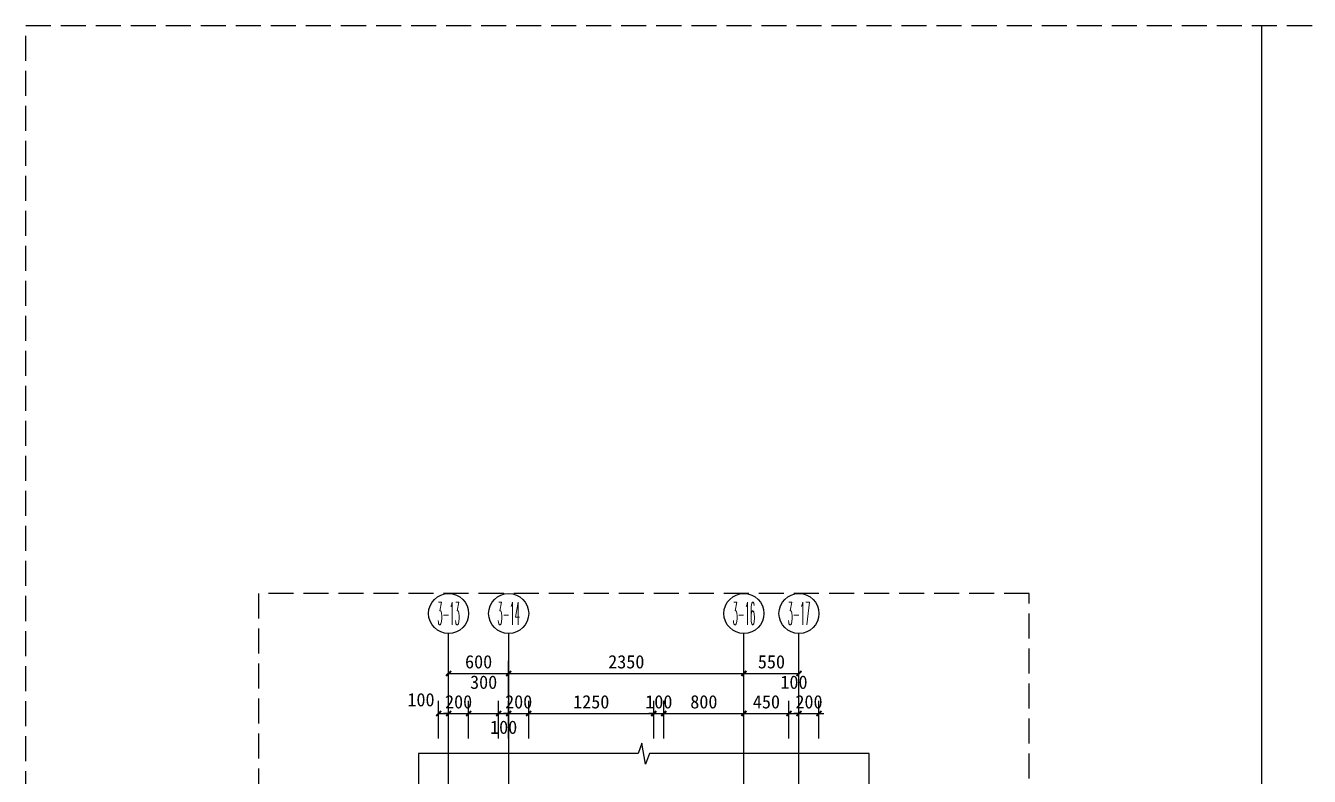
# Model space of a CAD drawing. Extents: x -10817 to 167545, y 26551 to 157048.
# Drawn here: x 433 to 13256, y 126696 to 134198 of the extents above; entities that cross this region are included whole.
import ezdxf
from ezdxf.enums import TextEntityAlignment as Align

# ---------------------------------------------------------------- set-up
doc = ezdxf.new("R2010")
doc.units = 0
doc.header["$LTSCALE"] = 1000
doc.header["$MEASUREMENT"] = 0
doc.linetypes.add('DASH', pattern=[0.35, 0.25, -0.1])
doc.linetypes.add('DOTE', pattern=[2.42, 2, -0.2, 0.02, -0.2])
doc.layers.get('Defpoints').update_dxf_attribs({"color": 30, "linetype": 'DASH'})
for name, color, linetype in [('A-ANNO-AXIS-CIRC', 3, 'Continuous'), ('A-ANNO-AXIS-TEXT', 7, 'Continuous'), ('A-ANNO-DIMS', 3, 'Continuous'), ('A-ANNO-DOTE', 10, 'DOTE'), ('A-ANNO-SYMB', 3, 'Continuous'), ('AXIS_TEXT', 7, 'Continuous')]:
    doc.layers.add(name, color=color, linetype=linetype)
doc.styles.add('_TCH_AXIS', font='COMPLEX', dxfattribs={"bigfont": 'GBCBIG'})
doc.styles.add('_TCH_DIM_T3', font='')
doc.styles.add('COMPLEX', font='COMPLEX')
doc.styles.get('_TCH_DIM_T3').set_extended_font_data('SimSun')
doc.dimstyles.new('_TCH_ARCH&&50', dxfattribs={"dimtxt": 132.911392, "dimasz": 50, "dimexe": 125, "dimexo": 150, "dimgap": 50, "dimtad": 1, "dimdec": 0, "dimzin": 0, "dimdsep": 46, "dimtxsty": '_TCH_DIM_T3', "dimblk": 'ARCHTICK', "dimcen": 0.09, "dimclrt": 7, "dimazin": 2, "dimtfac": 1, "dimtdec": 0, "dimtix": 1, "dimtmove": 2, "dimatfit": 3, "dimfxl": 50, "dimtolj": 1, "dimtzin": 0, "dimarcsym": 0})

# ---------------------------------------------------------------- blocks, each defined once
blk = doc.blocks.new('_ArchTick')
at = {"color": 0, "linetype": 'ByBlock', "const_width": 0.4}
blk.add_lwpolyline([(-0.5, -0.5), (0.5, 0.5)], dxfattribs=at)
blk = doc.blocks.new('*D3384')
at = {"layer": 'A-ANNO-DIMS', "color": 0, "lineweight": -2, "transparency": 16777216}
for p, q in [((4658, 127474), (4658, 127849)), ((5258, 127474), (5258, 127849)), ((4658, 127724), (5258, 127724))]:
    blk.add_line(p, q, dxfattribs=at)
at = {"layer": 'Defpoints', "color": 0, "transparency": 16777216}
for p in [(5258, 127724), (4658, 127324), (5258, 127324)]:
    blk.add_point(p, dxfattribs=at)
at = {"layer": 'A-ANNO-DIMS', "color": 0, "lineweight": -2, "transparency": 16777216, "xscale": 50, "yscale": 50, "zscale": 50, "rotation": 180}
blk.add_blockref('_ArchTick', (4658, 127724), dxfattribs=at)
at = {"layer": 'A-ANNO-DIMS', "color": 0, "lineweight": -2, "transparency": 16777216, "xscale": 50, "yscale": 50, "zscale": 50}
blk.add_blockref('_ArchTick', (5258, 127724), dxfattribs=at)
at = {"layer": 'A-ANNO-DIMS', "color": 7, "transparency": 16777216, "insert": (4958, 127840), "char_height": 132.9, "attachment_point": 5, "style": '_TCH_DIM_T3'}
blk.add_mtext('\\A1;600', dxfattribs=at)
blk = doc.blocks.new('*D3385')
at = {"layer": 'A-ANNO-DIMS', "color": 0, "lineweight": -2, "transparency": 16777216}
for p, q in [((5258, 127474), (5258, 127849)), ((7608, 127474), (7608, 127849)), ((5258, 127724), (7608, 127724))]:
    blk.add_line(p, q, dxfattribs=at)
at = {"layer": 'Defpoints', "color": 0, "transparency": 16777216}
for p in [(7608, 127724), (5258, 127324), (7608, 127324)]:
    blk.add_point(p, dxfattribs=at)
at = {"layer": 'A-ANNO-DIMS', "color": 0, "lineweight": -2, "transparency": 16777216, "xscale": 50, "yscale": 50, "zscale": 50, "rotation": 180}
blk.add_blockref('_ArchTick', (5258, 127724), dxfattribs=at)
at = {"layer": 'A-ANNO-DIMS', "color": 0, "lineweight": -2, "transparency": 16777216, "xscale": 50, "yscale": 50, "zscale": 50}
blk.add_blockref('_ArchTick', (7608, 127724), dxfattribs=at)
at = {"layer": 'A-ANNO-DIMS', "color": 7, "transparency": 16777216, "insert": (6433, 127840), "char_height": 132.9, "attachment_point": 5, "style": '_TCH_DIM_T3'}
blk.add_mtext('\\A1;2350', dxfattribs=at)
blk = doc.blocks.new('*D3386')
at = {"layer": 'A-ANNO-DIMS', "color": 0, "lineweight": -2, "transparency": 16777216}
for p, q in [((7608, 127474), (7608, 127849)), ((8158, 127474), (8158, 127849)), ((7608, 127724), (8158, 127724))]:
    blk.add_line(p, q, dxfattribs=at)
at = {"layer": 'Defpoints', "color": 0, "transparency": 16777216}
for p in [(8158, 127724), (7608, 127324), (8158, 127324)]:
    blk.add_point(p, dxfattribs=at)
at = {"layer": 'A-ANNO-DIMS', "color": 0, "lineweight": -2, "transparency": 16777216, "xscale": 50, "yscale": 50, "zscale": 50, "rotation": 180}
blk.add_blockref('_ArchTick', (7608, 127724), dxfattribs=at)
at = {"layer": 'A-ANNO-DIMS', "color": 0, "lineweight": -2, "transparency": 16777216, "xscale": 50, "yscale": 50, "zscale": 50}
blk.add_blockref('_ArchTick', (8158, 127724), dxfattribs=at)
at = {"layer": 'A-ANNO-DIMS', "color": 7, "transparency": 16777216, "insert": (7883, 127840), "char_height": 132.9, "attachment_point": 5, "style": '_TCH_DIM_T3'}
blk.add_mtext('\\A1;550', dxfattribs=at)
blk = doc.blocks.new('*D3403')
at = {"layer": 'A-ANNO-DIMS', "color": 0, "lineweight": -2, "transparency": 16777216}
for p, q in [((4558, 127074), (4558, 127449)), ((4658, 127074), (4658, 127449)), ((4558, 127324), (4658, 127324))]:
    blk.add_line(p, q, dxfattribs=at)
at = {"layer": 'Defpoints', "color": 0, "transparency": 16777216}
for p in [(4658, 127324), (4558, 126924), (4658, 126924)]:
    blk.add_point(p, dxfattribs=at)
at = {"layer": 'A-ANNO-DIMS', "color": 0, "lineweight": -2, "transparency": 16777216, "xscale": 50, "yscale": 50, "zscale": 50, "rotation": 180}
blk.add_blockref('_ArchTick', (4558, 127324), dxfattribs=at)
at = {"layer": 'A-ANNO-DIMS', "color": 0, "lineweight": -2, "transparency": 16777216, "xscale": 50, "yscale": 50, "zscale": 50}
blk.add_blockref('_ArchTick', (4658, 127324), dxfattribs=at)
at = {"layer": 'A-ANNO-DIMS', "color": 7, "transparency": 16777216, "insert": (4382, 127461), "char_height": 132.9, "attachment_point": 5, "style": '_TCH_DIM_T3'}
blk.add_mtext('\\A1;100', dxfattribs=at)
blk = doc.blocks.new('*D3404')
at = {"layer": 'A-ANNO-DIMS', "color": 0, "lineweight": -2, "transparency": 16777216}
for p, q in [((4658, 127074), (4658, 127449)), ((4858, 127074), (4858, 127449)), ((4658, 127324), (4608, 127324)), ((4658, 127324), (4858, 127324)), ((4858, 127324), (4908, 127324))]:
    blk.add_line(p, q, dxfattribs=at)
at = {"layer": 'Defpoints', "color": 0, "transparency": 16777216}
for p in [(4858, 127324), (4658, 126924), (4858, 126924)]:
    blk.add_point(p, dxfattribs=at)
at = {"layer": 'A-ANNO-DIMS', "color": 0, "lineweight": -2, "transparency": 16777216, "xscale": 50, "yscale": 50, "zscale": 50}
blk.add_blockref('_ArchTick', (4658, 127324), dxfattribs=at)
at = {"layer": 'A-ANNO-DIMS', "color": 0, "lineweight": -2, "transparency": 16777216, "xscale": 50, "yscale": 50, "zscale": 50, "rotation": 180}
blk.add_blockref('_ArchTick', (4858, 127324), dxfattribs=at)
at = {"layer": 'A-ANNO-DIMS', "color": 7, "transparency": 16777216, "insert": (4758, 127440), "char_height": 132.9, "attachment_point": 5, "style": '_TCH_DIM_T3'}
blk.add_mtext('\\A1;200', dxfattribs=at)
blk = doc.blocks.new('*D3405')
at = {"layer": 'A-ANNO-DIMS', "color": 0, "lineweight": -2, "transparency": 16777216}
for p, q in [((4858, 127074), (4858, 127449)), ((5158, 127074), (5158, 127449)), ((4858, 127324), (5158, 127324))]:
    blk.add_line(p, q, dxfattribs=at)
at = {"layer": 'Defpoints', "color": 0, "transparency": 16777216}
for p in [(5158, 127324), (4858, 126924), (5158, 126924)]:
    blk.add_point(p, dxfattribs=at)
at = {"layer": 'A-ANNO-DIMS', "color": 0, "lineweight": -2, "transparency": 16777216, "xscale": 50, "yscale": 50, "zscale": 50, "rotation": 180}
blk.add_blockref('_ArchTick', (4858, 127324), dxfattribs=at)
at = {"layer": 'A-ANNO-DIMS', "color": 0, "lineweight": -2, "transparency": 16777216, "xscale": 50, "yscale": 50, "zscale": 50}
blk.add_blockref('_ArchTick', (5158, 127324), dxfattribs=at)
at = {"layer": 'A-ANNO-DIMS', "color": 7, "transparency": 16777216, "insert": (5008, 127636), "char_height": 132.9, "attachment_point": 5, "style": '_TCH_DIM_T3'}
blk.add_mtext('\\A1;300', dxfattribs=at)
blk = doc.blocks.new('*D3406')
at = {"layer": 'A-ANNO-DIMS', "color": 0, "lineweight": -2, "transparency": 16777216}
for p, q in [((5158, 127074), (5158, 127449)), ((5258, 127074), (5258, 127449)), ((5158, 127324), (5258, 127324))]:
    blk.add_line(p, q, dxfattribs=at)
at = {"layer": 'Defpoints', "color": 0, "transparency": 16777216}
for p in [(5258, 127324), (5158, 126924), (5258, 126924)]:
    blk.add_point(p, dxfattribs=at)
at = {"layer": 'A-ANNO-DIMS', "color": 0, "lineweight": -2, "transparency": 16777216, "xscale": 50, "yscale": 50, "zscale": 50, "rotation": 180}
blk.add_blockref('_ArchTick', (5158, 127324), dxfattribs=at)
at = {"layer": 'A-ANNO-DIMS', "color": 0, "lineweight": -2, "transparency": 16777216, "xscale": 50, "yscale": 50, "zscale": 50}
blk.add_blockref('_ArchTick', (5258, 127324), dxfattribs=at)
at = {"layer": 'A-ANNO-DIMS', "color": 7, "transparency": 16777216, "insert": (5208, 127186), "char_height": 132.9, "attachment_point": 5, "style": '_TCH_DIM_T3'}
blk.add_mtext('\\A1;100', dxfattribs=at)
blk = doc.blocks.new('*D3407')
at = {"layer": 'A-ANNO-DIMS', "color": 0, "lineweight": -2, "transparency": 16777216}
for p, q in [((5258, 127074), (5258, 127449)), ((5458, 127074), (5458, 127449)), ((5258, 127324), (5208, 127324)), ((5258, 127324), (5458, 127324)), ((5458, 127324), (5508, 127324))]:
    blk.add_line(p, q, dxfattribs=at)
at = {"layer": 'Defpoints', "color": 0, "transparency": 16777216}
for p in [(5458, 127324), (5258, 126924), (5458, 126924)]:
    blk.add_point(p, dxfattribs=at)
at = {"layer": 'A-ANNO-DIMS', "color": 0, "lineweight": -2, "transparency": 16777216, "xscale": 50, "yscale": 50, "zscale": 50}
blk.add_blockref('_ArchTick', (5258, 127324), dxfattribs=at)
at = {"layer": 'A-ANNO-DIMS', "color": 0, "lineweight": -2, "transparency": 16777216, "xscale": 50, "yscale": 50, "zscale": 50, "rotation": 180}
blk.add_blockref('_ArchTick', (5458, 127324), dxfattribs=at)
at = {"layer": 'A-ANNO-DIMS', "color": 7, "transparency": 16777216, "insert": (5358, 127440), "char_height": 132.9, "attachment_point": 5, "style": '_TCH_DIM_T3'}
blk.add_mtext('\\A1;200', dxfattribs=at)
blk = doc.blocks.new('*D3408')
at = {"layer": 'A-ANNO-DIMS', "color": 0, "lineweight": -2, "transparency": 16777216}
for p, q in [((5458, 127074), (5458, 127449)), ((6708, 127074), (6708, 127449)), ((5458, 127324), (6708, 127324))]:
    blk.add_line(p, q, dxfattribs=at)
at = {"layer": 'Defpoints', "color": 0, "transparency": 16777216}
for p in [(6708, 127324), (5458, 126924), (6708, 126924)]:
    blk.add_point(p, dxfattribs=at)
at = {"layer": 'A-ANNO-DIMS', "color": 0, "lineweight": -2, "transparency": 16777216, "xscale": 50, "yscale": 50, "zscale": 50, "rotation": 180}
blk.add_blockref('_ArchTick', (5458, 127324), dxfattribs=at)
at = {"layer": 'A-ANNO-DIMS', "color": 0, "lineweight": -2, "transparency": 16777216, "xscale": 50, "yscale": 50, "zscale": 50}
blk.add_blockref('_ArchTick', (6708, 127324), dxfattribs=at)
at = {"layer": 'A-ANNO-DIMS', "color": 7, "transparency": 16777216, "insert": (6083, 127440), "char_height": 132.9, "attachment_point": 5, "style": '_TCH_DIM_T3'}
blk.add_mtext('\\A1;1250', dxfattribs=at)
blk = doc.blocks.new('*D3409')
at = {"layer": 'A-ANNO-DIMS', "color": 0, "lineweight": -2, "transparency": 16777216}
for p, q in [((6708, 127074), (6708, 127449)), ((6808, 127074), (6808, 127449)), ((6708, 127324), (6658, 127324)), ((6708, 127324), (6808, 127324)), ((6808, 127324), (6858, 127324))]:
    blk.add_line(p, q, dxfattribs=at)
at = {"layer": 'Defpoints', "color": 0, "transparency": 16777216}
for p in [(6808, 127324), (6708, 126924), (6808, 126924)]:
    blk.add_point(p, dxfattribs=at)
at = {"layer": 'A-ANNO-DIMS', "color": 0, "lineweight": -2, "transparency": 16777216, "xscale": 50, "yscale": 50, "zscale": 50}
blk.add_blockref('_ArchTick', (6708, 127324), dxfattribs=at)
at = {"layer": 'A-ANNO-DIMS', "color": 0, "lineweight": -2, "transparency": 16777216, "xscale": 50, "yscale": 50, "zscale": 50, "rotation": 180}
blk.add_blockref('_ArchTick', (6808, 127324), dxfattribs=at)
at = {"layer": 'A-ANNO-DIMS', "color": 7, "transparency": 16777216, "insert": (6758, 127440), "char_height": 132.9, "attachment_point": 5, "style": '_TCH_DIM_T3'}
blk.add_mtext('\\A1;100', dxfattribs=at)
blk = doc.blocks.new('*D3410')
at = {"layer": 'A-ANNO-DIMS', "color": 0, "lineweight": -2, "transparency": 16777216}
for p, q in [((6808, 127074), (6808, 127449)), ((7608, 127074), (7608, 127449)), ((6808, 127324), (7608, 127324))]:
    blk.add_line(p, q, dxfattribs=at)
at = {"layer": 'Defpoints', "color": 0, "transparency": 16777216}
for p in [(7608, 127324), (6808, 126924), (7608, 126924)]:
    blk.add_point(p, dxfattribs=at)
at = {"layer": 'A-ANNO-DIMS', "color": 0, "lineweight": -2, "transparency": 16777216, "xscale": 50, "yscale": 50, "zscale": 50, "rotation": 180}
blk.add_blockref('_ArchTick', (6808, 127324), dxfattribs=at)
at = {"layer": 'A-ANNO-DIMS', "color": 0, "lineweight": -2, "transparency": 16777216, "xscale": 50, "yscale": 50, "zscale": 50}
blk.add_blockref('_ArchTick', (7608, 127324), dxfattribs=at)
at = {"layer": 'A-ANNO-DIMS', "color": 7, "transparency": 16777216, "insert": (7208, 127440), "char_height": 132.9, "attachment_point": 5, "style": '_TCH_DIM_T3'}
blk.add_mtext('\\A1;800', dxfattribs=at)
blk = doc.blocks.new('*D3411')
at = {"layer": 'A-ANNO-DIMS', "color": 0, "lineweight": -2, "transparency": 16777216}
for p, q in [((7608, 127074), (7608, 127449)), ((8058, 127074), (8058, 127449)), ((7608, 127324), (8058, 127324))]:
    blk.add_line(p, q, dxfattribs=at)
at = {"layer": 'Defpoints', "color": 0, "transparency": 16777216}
for p in [(8058, 127324), (7608, 126924), (8058, 126924)]:
    blk.add_point(p, dxfattribs=at)
at = {"layer": 'A-ANNO-DIMS', "color": 0, "lineweight": -2, "transparency": 16777216, "xscale": 50, "yscale": 50, "zscale": 50, "rotation": 180}
blk.add_blockref('_ArchTick', (7608, 127324), dxfattribs=at)
at = {"layer": 'A-ANNO-DIMS', "color": 0, "lineweight": -2, "transparency": 16777216, "xscale": 50, "yscale": 50, "zscale": 50}
blk.add_blockref('_ArchTick', (8058, 127324), dxfattribs=at)
at = {"layer": 'A-ANNO-DIMS', "color": 7, "transparency": 16777216, "insert": (7833, 127440), "char_height": 132.9, "attachment_point": 5, "style": '_TCH_DIM_T3'}
blk.add_mtext('\\A1;450', dxfattribs=at)
blk = doc.blocks.new('*D3412')
at = {"layer": 'A-ANNO-DIMS', "color": 0, "lineweight": -2, "transparency": 16777216}
for p, q in [((8058, 127074), (8058, 127449)), ((8158, 127074), (8158, 127449)), ((8058, 127324), (8158, 127324))]:
    blk.add_line(p, q, dxfattribs=at)
at = {"layer": 'Defpoints', "color": 0, "transparency": 16777216}
for p in [(8158, 127324), (8058, 126924), (8158, 126924)]:
    blk.add_point(p, dxfattribs=at)
at = {"layer": 'A-ANNO-DIMS', "color": 0, "lineweight": -2, "transparency": 16777216, "xscale": 50, "yscale": 50, "zscale": 50, "rotation": 180}
blk.add_blockref('_ArchTick', (8058, 127324), dxfattribs=at)
at = {"layer": 'A-ANNO-DIMS', "color": 0, "lineweight": -2, "transparency": 16777216, "xscale": 50, "yscale": 50, "zscale": 50}
blk.add_blockref('_ArchTick', (8158, 127324), dxfattribs=at)
at = {"layer": 'A-ANNO-DIMS', "color": 7, "transparency": 16777216, "insert": (8108, 127636), "char_height": 132.9, "attachment_point": 5, "style": '_TCH_DIM_T3'}
blk.add_mtext('\\A1;100', dxfattribs=at)
blk = doc.blocks.new('*D3413')
at = {"layer": 'A-ANNO-DIMS', "color": 0, "lineweight": -2, "transparency": 16777216}
for p, q in [((8158, 127074), (8158, 127449)), ((8358, 127074), (8358, 127449)), ((8158, 127324), (8108, 127324)), ((8158, 127324), (8358, 127324)), ((8358, 127324), (8408, 127324))]:
    blk.add_line(p, q, dxfattribs=at)
at = {"layer": 'Defpoints', "color": 0, "transparency": 16777216}
for p in [(8358, 127324), (8158, 126924), (8358, 126924)]:
    blk.add_point(p, dxfattribs=at)
at = {"layer": 'A-ANNO-DIMS', "color": 0, "lineweight": -2, "transparency": 16777216, "xscale": 50, "yscale": 50, "zscale": 50}
blk.add_blockref('_ArchTick', (8158, 127324), dxfattribs=at)
at = {"layer": 'A-ANNO-DIMS', "color": 0, "lineweight": -2, "transparency": 16777216, "xscale": 50, "yscale": 50, "zscale": 50, "rotation": 180}
blk.add_blockref('_ArchTick', (8358, 127324), dxfattribs=at)
at = {"layer": 'A-ANNO-DIMS', "color": 7, "transparency": 16777216, "insert": (8258, 127440), "char_height": 132.9, "attachment_point": 5, "style": '_TCH_DIM_T3'}
blk.add_mtext('\\A1;200', dxfattribs=at)
blk = doc.blocks.new('_AXISO')
blk.add_circle((0, 0), 0.5)
at = {"layer": 'AXIS_TEXT', "style": 'COMPLEX', "width": 1.041667}
blk.add_attdef('A', text='', height=0.56, dxfattribs=at).set_placement((-0.25, -0.28), (0.25, -0.28), align=Align.FIT)

msp = doc.modelspace()

# ---------------------------------------------------------------- linework, layer by layer
msp.add_lwpolyline([(12783.1, 105498.4), (12783.1, 134198.4)])
at = {"layer": 'A-ANNO-AXIS-CIRC'}
for p, q in [((4658.1, 126923.5), (4658.1, 128123.5)), ((5258.1, 126923.5), (5258.1, 128123.5)), ((7608.1, 126923.5), (7608.1, 128123.5)), ((8158.1, 126923.5), (8158.1, 128123.5))]:
    msp.add_line(p, q, dxfattribs=at)
at = {"layer": 'A-ANNO-DOTE'}
for points in [[(4658.1, 120173.5), (4658.1, 128123.5)], [(5258.1, 114473.5), (5258.1, 128123.5)], [(7608.1, 114473.5), (7608.1, 128123.5)], [(8158.1, 120173.5), (8158.1, 128123.5)]]:
    msp.add_lwpolyline(points, dxfattribs=at)
at = {"layer": 'A-ANNO-SYMB'}
for points in [[(8858.1, 126923.5), (6664.4, 126923.5), (6626.2, 126818.5), (6589.1, 127028.5), (6551.9, 126923.5), (4358.1, 126923.5)], [(4358.1, 126923.5), (4358.1, 121354.8), (4463.1, 121316.5), (4253.1, 121279.5), (4358.1, 121242.3), (4358.1, 115673.5)], [(8858.1, 115673.5), (8858.1, 121242.3), (8753.1, 121280.5), (8963.1, 121317.5), (8858.1, 121354.8), (8858.1, 126923.5)]]:
    msp.add_lwpolyline(points, dxfattribs=at)
at = {"layer": 'Defpoints'}
for points in [[(433.1, 134198.4), (37483.1, 134198.4), (37483.1, 105498.4), (433.1, 105498.4)], [(10458.1, 128523.5), (2758.1, 128523.5), (2758.1, 114073.5), (10458.1, 114073.5)]]:
    msp.add_lwpolyline(points, close=True, dxfattribs=at)

# ---------------------------------------------------------------- block references
at = {"layer": 'A-ANNO-AXIS-CIRC'}
ref = msp.add_blockref('_AXISO', (4658.1, 128323.5), dxfattribs=dict(at, xscale=400, yscale=400, zscale=400))
ref.add_attrib('A', '3-13', dxfattribs={"layer": 'A-ANNO-AXIS-TEXT', "height": 226.27, "style": '_TCH_AXIS', "width": 0.283784}).set_placement((4545, 128210.4), (4771.3, 128210.4), align=Align.FIT)
ref = msp.add_blockref('_AXISO', (5258.1, 128323.5), dxfattribs=dict(at, xscale=400, yscale=400, zscale=400))
ref.add_attrib('A', '3-14', dxfattribs={"layer": 'A-ANNO-AXIS-TEXT', "height": 226.27, "style": '_TCH_AXIS', "width": 0.276316}).set_placement((5145, 128210.4), (5371.3, 128210.4), align=Align.FIT)
ref = msp.add_blockref('_AXISO', (7608.1, 128323.5), dxfattribs=dict(at, xscale=400, yscale=400, zscale=400))
ref.add_attrib('A', '3-16', dxfattribs={"layer": 'A-ANNO-AXIS-TEXT', "height": 226.27, "style": '_TCH_AXIS', "width": 0.283784}).set_placement((7495, 128210.4), (7721.3, 128210.4), align=Align.FIT)
ref = msp.add_blockref('_AXISO', (8158.1, 128323.5), dxfattribs=dict(at, xscale=400, yscale=400, zscale=400))
ref.add_attrib('A', '3-17', dxfattribs={"layer": 'A-ANNO-AXIS-TEXT', "height": 226.27, "style": '_TCH_AXIS', "width": 0.283784}).set_placement((8045, 128210.4), (8271.3, 128210.4), align=Align.FIT)

# ---------------------------------------------------------------- dimensions: what is measured, and where the dimension line sits
at = {"layer": 'A-ANNO-DIMS'}
for p1, p2, picture, middle in [((4658.1, 127323.5), (5258.1, 127323.5), '*D3384', (4958.1, 127840)), ((5258.1, 127323.5), (7608.1, 127323.5), '*D3385', (6433.1, 127840)), ((7608.1, 127323.5), (8158.1, 127323.5), '*D3386', (7883.1, 127840)), ((4658.1, 126923.5), (4858.1, 126923.5), '*D3404', (4758.1, 127440)), ((5258.1, 126923.5), (5458.1, 126923.5), '*D3407', (5358.1, 127440)), ((5458.1, 126923.5), (6708.1, 126923.5), '*D3408', (6083.1, 127440)), ((6708.1, 126923.5), (6808.1, 126923.5), '*D3409', (6758.1, 127440)), ((6808.1, 126923.5), (7608.1, 126923.5), '*D3410', (7208.1, 127440)), ((7608.1, 126923.5), (8058.1, 126923.5), '*D3411', (7833.1, 127440)), ((8158.1, 126923.5), (8358.1, 126923.5), '*D3413', (8258.1, 127440))]:
    dim = msp.add_aligned_dim(p1=p1, p2=p2, distance=400, dimstyle='_TCH_ARCH&&50', dxfattribs=at)
    dim.commit()
    dim.dimension.update_dxf_attribs({"geometry": picture, "text_midpoint": middle})
for base, p1, p2, picture, middle in [((5158.1, 127323.5), (4858.1, 126923.5), (5158.1, 126923.5), '*D3405', (5008.1, 127636)), ((8158.1, 127323.5), (8058.1, 126923.5), (8158.1, 126923.5), '*D3412', (8108.1, 127636)), ((4658.1, 127323.5), (4558.1, 126923.5), (4658.1, 126923.5), '*D3403', (4381.9, 127461)), ((5258.1, 127323.5), (5158.1, 126923.5), (5258.1, 126923.5), '*D3406', (5208.1, 127186))]:
    dim = msp.add_linear_dim(base=base, p1=p1, p2=p2, angle=0, dimstyle='_TCH_ARCH&&50', dxfattribs=at)
    dim.commit()
    dim.dimension.update_dxf_attribs({"geometry": picture, "text_midpoint": middle, "dimtype": 161})

doc.saveas('drawing.dxf')
